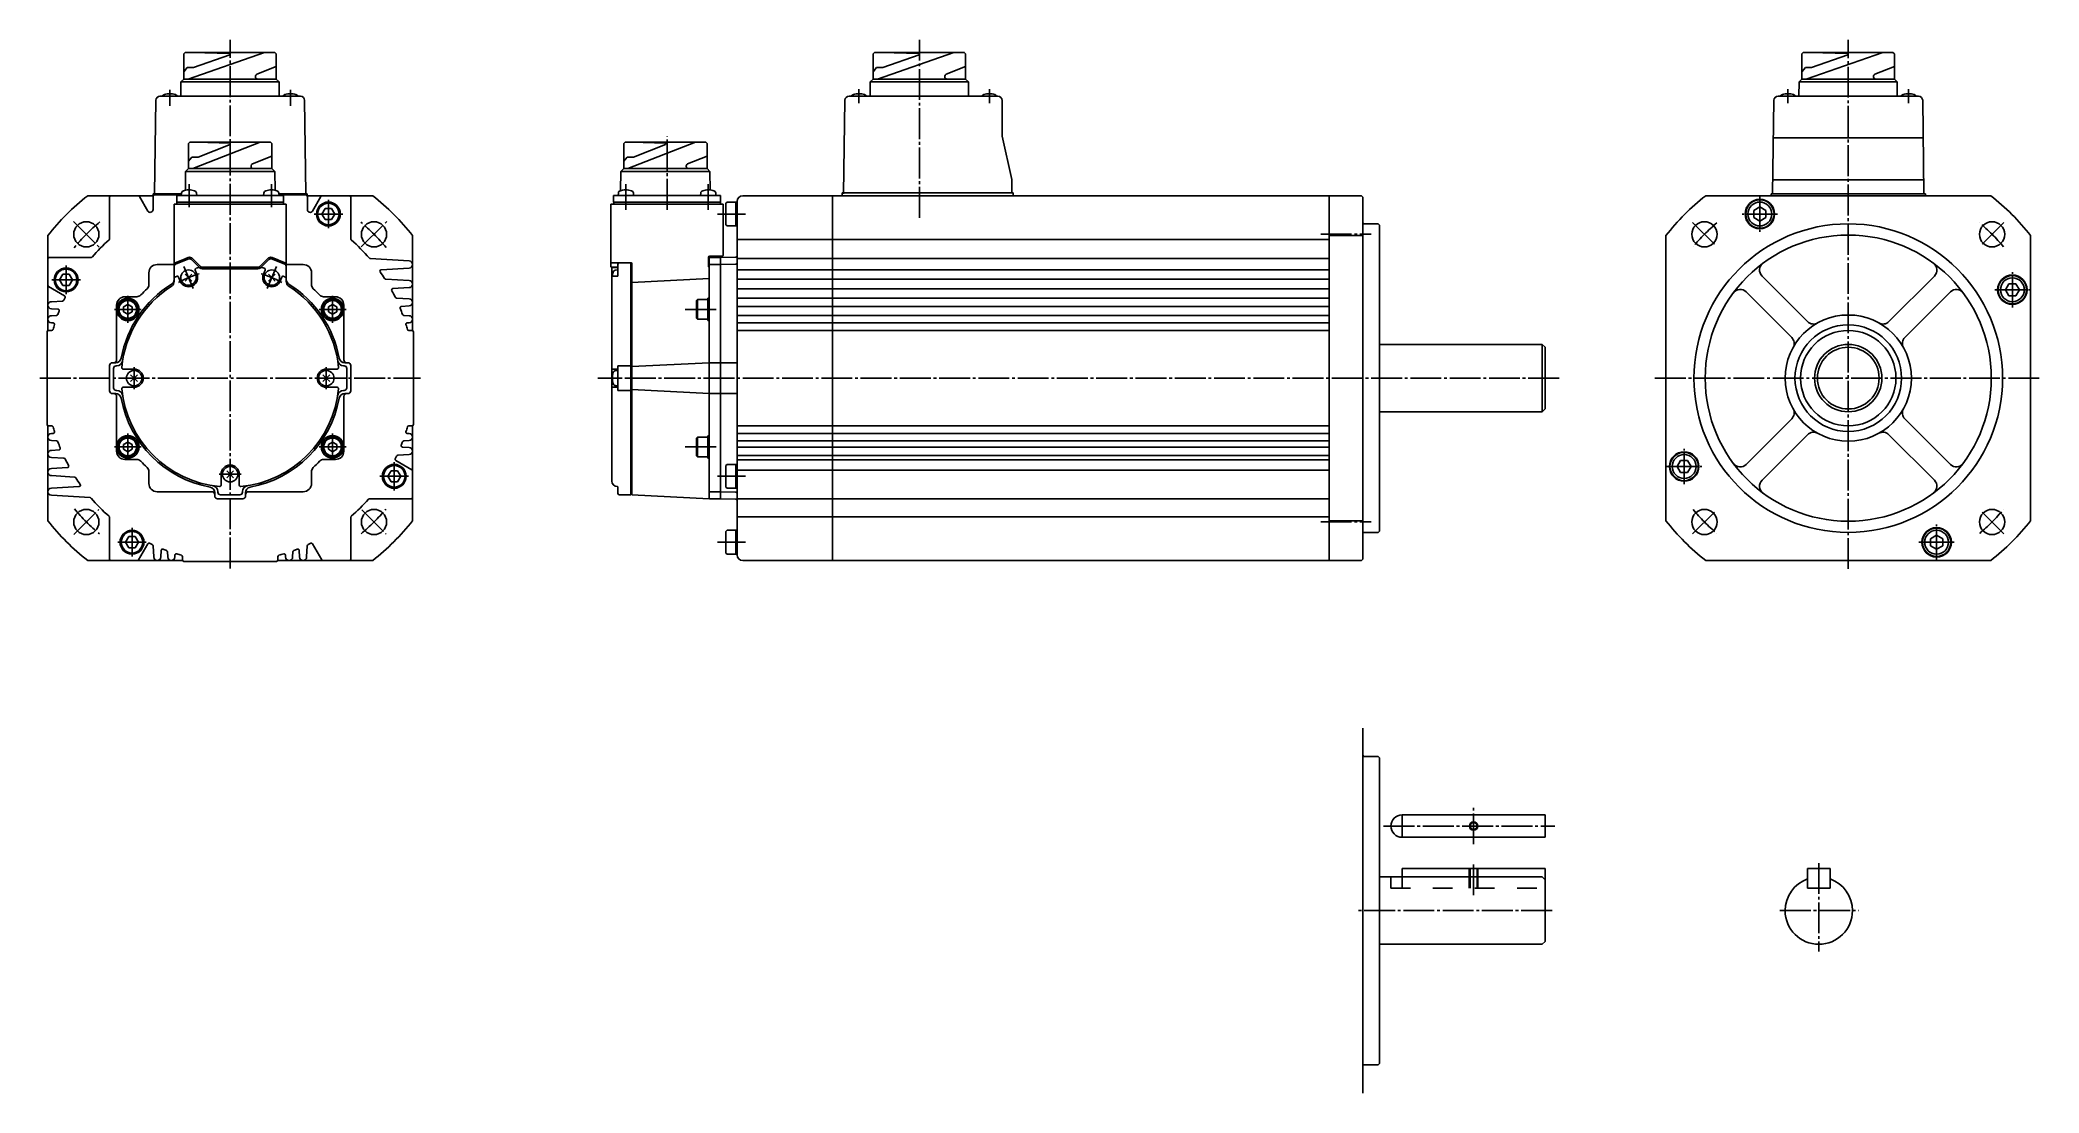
# Model space of a CAD drawing. Extents: x -355 to 357, y -162 to 213.
import ezdxf

# ---------------------------------------------------------------- set-up
doc = ezdxf.new("R2010")
doc.units = 0
doc.linetypes.add('DASH_CENTER', pattern=[14, 11, -1, 1, -1])
doc.linetypes.add('DASHED', pattern=[15, 7, -8])
doc.layers.get('0').update_dxf_attribs({"linetype": 'CONTINUOUS'})

msp = doc.modelspace()

# ---------------------------------------------------------------- linework, layer by layer
at = {"color": 7, "linetype": 'CONTINUOUS'}
for p, q in [((-303.92, 207.95), (-303.42, 208.45)), ((-303.92, 199.01), (-303.92, 207.95)), ((-271.43, 208.45), (-303.42, 208.45)), ((-271.43, 208.45), (-303.41, 208.45)), ((-275.09, 208.45), (-302.4, 199.01)), ((-300.89, 208.45), (-287.48, 208.06)), ((-287.48, 207.59), (-300.48, 203.1)), ((-287.48, 208.06), (-287.48, 207.59)), ((-270.93, 207.95), (-271.43, 208.45)), ((-270.93, 207.95), (-270.93, 199.01)), ((-58.19, 207.95), (-57.69, 208.45)), ((-58.19, 199.01), (-58.19, 207.95)), ((-25.69, 208.45), (-57.69, 208.45)), ((-25.57, 208.45), (-57.69, 208.45)), ((-25.69, 208.45), (-57.68, 208.45)), ((-29.36, 208.45), (-56.67, 199.01)), ((-55.16, 208.45), (-41.75, 208.06)), ((-41.75, 207.59), (-54.75, 203.1)), ((-41.75, 208.06), (-41.75, 207.59)), ((-25.19, 207.95), (-25.69, 208.45)), ((-25.19, 207.95), (-25.19, 199.01)), ((272.88, 207.95), (273.38, 208.45)), ((272.88, 199.01), (272.88, 207.95)), ((305.49, 208.45), (273.37, 208.45)), ((305.37, 208.45), (273.38, 208.45)), ((305.37, 208.45), (273.39, 208.45)), ((301.71, 208.45), (274.4, 199.01)), ((275.91, 208.45), (289.32, 208.06)), ((289.32, 207.59), (276.32, 203.1)), ((289.32, 208.06), (289.32, 207.59)), ((305.87, 207.95), (305.37, 208.45)), ((305.87, 207.95), (305.87, 199.01)), ((-303.92, 201.6), (-302.66, 203.1)), ((-300.48, 203.1), (-302.66, 203.1)), ((-278.36, 199.99), (-278.36, 199.76)), ((-270.93, 203.42), (-277.89, 200.69)), ((-58.19, 201.6), (-56.93, 203.1)), ((-54.75, 203.1), (-56.93, 203.1)), ((-32.63, 199.99), (-32.63, 199.76)), ((-25.19, 203.42), (-32.15, 200.69)), ((272.88, 201.6), (274.14, 203.1)), ((276.32, 203.1), (274.14, 203.1)), ((298.44, 199.99), (298.44, 199.76)), ((305.87, 203.42), (298.91, 200.69)), ((-312.39, 192.9), (-262.34, 192.9)), ((-304.95, 192.9), (-304.92, 198.01)), ((-304.92, 198.01), (-303.92, 199.01)), ((-269.93, 198.01), (-304.92, 198.01)), ((-303.92, 199.01), (-277.61, 199.01)), ((-277.61, 199.01), (-270.93, 199.01)), ((-270.93, 199.01), (-269.93, 198.01)), ((-270.93, 199.01), (-269.93, 198.01)), ((-269.93, 198.01), (-269.89, 192.9)), ((-66.75, 192.9), (-13.73, 192.9)), ((-59.22, 192.9), (-59.19, 198.01)), ((-59.19, 198.01), (-58.19, 199.01)), ((-24.19, 198.01), (-59.19, 198.01)), ((-58.19, 199.01), (-31.88, 199.01)), ((-31.88, 199.01), (-25.19, 199.01)), ((-25.19, 199.01), (-24.19, 198.01)), ((-25.19, 199.01), (-24.19, 198.01)), ((-24.19, 198.01), (-24.16, 192.9)), ((264.41, 192.9), (289.43, 192.9)), ((271.85, 192.9), (271.88, 198.01)), ((271.88, 198.01), (272.88, 199.01)), ((306.87, 198.01), (271.88, 198.01)), ((272.88, 199.01), (299.19, 199.01)), ((289.43, 192.9), (314.46, 192.9)), ((299.19, 199.01), (305.87, 199.01)), ((305.87, 199.01), (306.87, 198.01)), ((305.87, 199.01), (306.87, 198.01)), ((306.87, 198.01), (306.91, 192.9)), ((-313.89, 191.42), (-314.37, 158.1)), ((-260.37, 158.1), (-260.84, 191.42)), ((-68.25, 191.44), (-68.73, 158.1)), ((-12.23, 191.4), (-12.23, 178.7)), ((262.91, 191.42), (262.43, 158.1)), ((316.43, 158.1), (315.96, 191.42)), ((-12.23, 178.7), (-8.73, 163.2)), ((-302.24, 176.04), (-301.74, 176.54)), ((-302.24, 167.1), (-302.24, 176.04)), ((-302.24, 169.69), (-300.98, 171.19)), ((-272.99, 176.54), (-301.74, 176.54)), ((-272.99, 176.54), (-301.74, 176.54)), ((-272.99, 176.54), (-301.47, 176.54)), ((-298.8, 171.19), (-300.98, 171.19)), ((-276.66, 176.54), (-300.72, 167.1)), ((-299.21, 176.54), (-287.36, 176.15)), ((-287.36, 175.68), (-298.8, 171.19)), ((-287.36, 176.15), (-287.36, 175.68)), ((-272.49, 171.51), (-279.45, 168.78)), ((-272.49, 176.04), (-272.99, 176.54)), ((-272.49, 176.04), (-272.49, 167.1)), ((-147.08, 176.04), (-146.58, 176.54)), ((-147.08, 167.1), (-147.08, 176.04)), ((-147.08, 169.69), (-145.82, 171.19)), ((-117.83, 176.54), (-146.58, 176.54)), ((-117.83, 176.54), (-146.31, 176.54)), ((-143.64, 171.19), (-145.82, 171.19)), ((-121.5, 176.54), (-145.56, 167.1)), ((-144.05, 176.54), (-132.21, 176.15)), ((-132.21, 175.68), (-143.64, 171.19)), ((-132.21, 176.15), (-132.21, 175.68)), ((-117.33, 171.51), (-124.29, 168.78)), ((-117.33, 176.04), (-117.83, 176.54)), ((-117.33, 176.04), (-117.33, 167.1)), ((262.72, 178.1), (289.43, 178.1)), ((289.43, 178.1), (316.15, 178.1)), ((-303.35, 159.36), (-303.24, 166.1)), ((-303.24, 166.1), (-302.24, 167.1)), ((-271.49, 166.1), (-303.24, 166.1)), ((-302.24, 167.1), (-279.18, 167.1)), ((-279.93, 168.08), (-279.93, 167.85)), ((-279.18, 167.1), (-272.49, 167.1)), ((-272.49, 167.1), (-271.49, 166.1)), ((-272.49, 167.1), (-271.49, 166.1)), ((-271.38, 159.36), (-271.49, 166.1)), ((-148.19, 159.23), (-148.08, 166.1)), ((-148.08, 166.1), (-147.08, 167.1)), ((-116.33, 166.1), (-148.08, 166.1)), ((-147.08, 167.1), (-124.02, 167.1)), ((-124.77, 168.08), (-124.77, 167.85)), ((-124.02, 167.1), (-117.33, 167.1)), ((-117.33, 167.1), (-116.33, 166.1)), ((-117.33, 167.1), (-116.33, 166.1)), ((-116.22, 159.45), (-116.33, 166.1)), ((-314.82, 157.4), (-338.17, 157.4)), ((-330.36, 142.03), (-330.36, 156.9)), ((-329.86, 157.4), (-320.15, 157.4)), ((-316.73, 151.97), (-319.72, 157.15)), ((-314.87, 158.1), (-304.74, 158.1)), ((-314.87, 157.1), (-314.87, 158.1)), ((-314.86, 152.47), (-314.86, 157.2)), ((-314.36, 157.7), (-304.78, 157.7)), ((-306.42, 157.49), (-306.42, 155.1)), ((-268.32, 157.49), (-306.42, 157.49)), ((-304.72, 158.33), (-304.79, 157.49)), ((-299.29, 157.49), (-299.37, 158.33)), ((-275.36, 158.33), (-275.44, 157.49)), ((-269.94, 157.49), (-270.01, 158.33)), ((-269.99, 158.1), (-259.87, 158.1)), ((-269.95, 157.7), (-260.36, 157.7)), ((-268.32, 157.49), (-268.31, 155.1)), ((-236.56, 157.4), (-259.91, 157.4)), ((-259.87, 158.1), (-259.87, 157.1)), ((-259.86, 152.47), (-259.86, 157.2)), ((-255.01, 157.15), (-258, 151.97)), ((-244.36, 142.03), (-244.36, 156.9)), ((-150.68, 157.49), (-150.68, 155.1)), ((-112.58, 157.49), (-150.68, 157.49)), ((-148.99, 158.33), (-149.06, 157.49)), ((-143.56, 157.49), (-143.64, 158.33)), ((-119.63, 158.33), (-119.7, 157.49)), ((-114.2, 157.49), (-114.28, 158.33)), ((-112.58, 157.49), (-112.58, 155.1)), ((-72.63, 157.4), (-104.63, 157.4)), ((-72.63, 27.4), (-72.63, 157.4)), ((-72.63, 157.4), (104.37, 157.4)), ((-72.63, 153.9), (-72.63, 157.4)), ((-72.63, 157.4), (-17.59, 157.4)), ((-72.63, 157.4), (-17.59, 157.4)), ((-69.23, 157.4), (-69.23, 158.4)), ((-8.23, 158.4), (-69.19, 158.4)), ((-8.73, 163.2), (-8.73, 158.4)), ((-8.23, 158.4), (-8.23, 157.4)), ((104.37, 157.4), (115.87, 157.4)), ((104.37, 157.27), (104.37, 27.65)), ((115.87, 157.4), (116.37, 156.9)), ((116.37, 123.74), (116.37, 156.9)), ((312.43, 157.4), (238.63, 157.4)), ((261.93, 157.4), (261.93, 158.1)), ((261.93, 158.1), (289.43, 158.1)), ((262.51, 163.1), (289.43, 163.1)), ((340.24, 157.4), (266.43, 157.4)), ((289.43, 163.1), (316.36, 163.1)), ((289.43, 158.1), (316.93, 158.1)), ((316.93, 158.1), (316.93, 157.4)), ((-307.36, 154.4), (-307.36, 127.58)), ((-307.36, 154.4), (-267.36, 154.4)), ((-307.36, 154.4), (-267.37, 154.4)), ((-307.36, 154.4), (-267.36, 154.4)), ((-306.42, 155.1), (-268.31, 155.1)), ((-306.36, 154.4), (-306.36, 155.1)), ((-268.36, 154.4), (-268.36, 155.1)), ((-267.36, 154.4), (-267.36, 127.58)), ((-253.52, 152.9), (-254.67, 150.9)), ((-254.67, 150.9), (-253.52, 148.9)), ((-251.21, 152.9), (-253.52, 152.9)), ((-250.06, 150.9), (-251.21, 152.9)), ((-251.21, 148.9), (-250.06, 150.9)), ((-151.63, 154.4), (-111.63, 154.4)), ((-151.63, 133.46), (-151.63, 154.4)), ((-150.68, 155.1), (-112.58, 155.1)), ((-150.63, 154.4), (-150.63, 155.1)), ((-112.63, 154.4), (-112.63, 155.1)), ((-111.63, 154.4), (-111.63, 136.1)), ((-110.23, 155.15), (-110.63, 154.75)), ((-110.63, 154.75), (-110.63, 147.05)), ((-110.23, 155.15), (-106.63, 155.15)), ((-107.13, 155.15), (-107.13, 146.65)), ((-106.63, 155.4), (-106.63, 29.4)), ((255.77, 152.15), (257.93, 153.4)), ((255.77, 149.65), (255.77, 152.15)), ((257.93, 153.4), (260.1, 152.15)), ((260.1, 152.15), (260.1, 149.65)), ((-352.36, 109.35), (-352.36, 143.2)), ((-253.52, 148.9), (-251.21, 148.9)), ((-222.36, 143.2), (-222.36, 109.35)), ((-110.23, 146.65), (-110.63, 147.05)), ((-110.23, 146.65), (-106.63, 146.65)), ((116.37, 143.2), (104.37, 143.2)), ((116.37, 92.4), (116.37, 147.2)), ((121.87, 147.4), (116.87, 147.4)), ((122.37, 146.9), (121.87, 147.4)), ((122.37, 92.4), (122.37, 146.9)), ((224.43, 41.59), (224.43, 143.2)), ((257.93, 148.4), (255.77, 149.65)), ((260.1, 149.65), (257.93, 148.4)), ((354.43, 143.2), (354.43, 41.59)), ((-337, 135.4), (-351.86, 135.4)), ((-116.83, 135.4), (-116.83, 132.1)), ((-116.33, 135.9), (-111.83, 135.9)), ((-114.63, 135.43), (-116.33, 135.4)), ((-114.63, 135.43), (-112.63, 135.4)), ((-112.63, 135.4), (-107.12, 135.5)), ((-112.63, 135.4), (-112.63, 49.39)), ((104.37, 141.8), (-106.63, 141.8)), ((-106.63, 48.79), (-106.63, 136)), ((-352.36, 134.9), (-352.36, 125.48)), ((-347.02, 129.4), (-348.17, 127.4)), ((-344.71, 129.4), (-347.02, 129.4)), ((-343.56, 127.4), (-344.71, 129.4)), ((-316.36, 125.7), (-316.36, 129.9)), ((-313.36, 132.9), (-307.36, 132.9)), ((-307.37, 132.08), (-307.37, 126.81)), ((-305.22, 127), (-305.8, 128.41)), ((-302.21, 128.24), (-303.45, 129.48)), ((-302.21, 128.24), (-300.98, 129.48)), ((-301.13, 134.66), (-298.3, 131.84)), ((-300.74, 135.02), (-297.91, 132.19)), ((-299.21, 129.49), (-299.79, 130.9)), ((-297.24, 131.4), (-277.49, 131.4)), ((-297.2, 131.9), (-277.53, 131.9)), ((-276.82, 132.19), (-273.99, 135.02)), ((-276.43, 131.84), (-273.61, 134.66)), ((-274.93, 130.9), (-275.52, 129.49)), ((-273.75, 129.48), (-272.51, 128.24)), ((-271.28, 129.48), (-272.51, 128.24)), ((-268.93, 128.41), (-269.51, 127)), ((-267.36, 132.9), (-261.36, 132.9)), ((-258.36, 129.9), (-258.36, 125.7)), ((-237.41, 134.99), (-223.61, 134.15)), ((-233.53, 131.04), (-223.61, 131.65)), ((-151.63, 132.1), (-151.63, 133.67)), ((-151.43, 133.47), (-144.33, 133.47)), ((-151.43, 131.9), (-149.19, 131.9)), ((-151.33, 131.64), (-151.33, 128.52)), ((-151.33, 128.52), (-151.33, 126.72)), ((-151.13, 131.84), (-149.33, 131.84)), ((-149.33, 128.72), (-151.13, 128.72)), ((-149.13, 130.99), (-149.98, 130.92)), ((-149.33, 131.84), (-149.33, 131.84)), ((-149.33, 128.72), (-149.33, 128.72)), ((-149.13, 132.04), (-149.13, 132.97)), ((-149.13, 128.92), (-149.13, 132.04)), ((-144.53, 133.47), (-144.53, 51.2)), ((-144.13, 50.79), (-144.13, 133.47)), ((-116.63, 131.9), (-116.63, 135.1)), ((-116.63, 131.9), (-116.63, 49.4)), ((-116.34, 132.9), (-114.63, 132.93)), ((-114.63, 132.93), (-112.63, 132.9)), ((-107.12, 133), (-112.63, 132.9)), ((-106.63, 135), (104.37, 135)), ((-106.63, 132.35), (-106.63, 129.9)), ((-106.63, 130.98), (104.37, 130.98)), ((-106.63, 129.9), (-106.63, 92.4)), ((274.92, 112.56), (258.69, 128.8)), ((320.18, 128.8), (303.95, 112.56)), ((-346.43, 121.77), (-352.11, 125.05)), ((-348.17, 127.4), (-347.02, 125.4)), ((-347.02, 125.4), (-344.71, 125.4)), ((-344.71, 125.4), (-343.56, 127.4)), ((-324.86, 121.4), (-320.67, 121.4)), ((-302.21, 128.24), (-303.45, 127)), ((-302.21, 128.24), (-300.98, 127)), ((-273.75, 127), (-272.51, 128.24)), ((-271.28, 127), (-272.51, 128.24)), ((-267.37, 126.81), (-267.37, 127.89)), ((-254.06, 121.4), (-249.86, 121.4)), ((-231.92, 127.65), (-223.61, 127.15)), ((-229.34, 124.3), (-223.61, 124.65)), ((-151.33, 126.72), (-151.33, 95.85)), ((-144.13, 126.46), (-116.63, 127.86)), ((-106.63, 127.67), (104.37, 127.67)), ((-106.63, 124.25), (104.37, 124.25)), ((-106.63, 105.4), (-106.63, 121.4)), ((269.27, 106.91), (253.03, 123.15)), ((325.84, 123.15), (309.6, 106.91)), ((345.43, 123.9), (346.68, 126.06)), ((346.68, 121.73), (345.43, 123.9)), ((346.68, 126.06), (349.18, 126.06)), ((349.18, 121.73), (346.68, 121.73)), ((349.18, 126.06), (350.43, 123.9)), ((350.43, 123.9), (349.18, 121.73)), ((-347.1, 119.89), (-351.11, 119.65)), ((-348.77, 117), (-351.11, 117.15)), ((-349.25, 114.76), (-351.11, 114.65)), ((-327.86, 98.9), (-327.86, 118.4)), ((-323.86, 118.63), (-325.36, 117.76)), ((-325.36, 117.76), (-325.36, 116.03)), ((-325.36, 116.03), (-323.86, 115.16)), ((-322.36, 117.76), (-323.86, 118.63)), ((-323.86, 115.16), (-322.36, 116.03)), ((-322.36, 116.03), (-322.36, 117.76)), ((-250.86, 118.63), (-252.36, 117.76)), ((-252.36, 117.76), (-252.36, 116.03)), ((-252.36, 116.03), (-250.86, 115.16)), ((-249.36, 117.76), (-250.86, 118.63)), ((-250.86, 115.16), (-249.36, 116.03)), ((-249.36, 116.03), (-249.36, 117.76)), ((-246.86, 118.4), (-246.86, 98.9)), ((-228.12, 120.92), (-223.61, 120.65)), ((-226.35, 117.98), (-223.61, 118.15)), ((-225.49, 114.76), (-223.61, 114.65)), ((-120.78, 120.39), (-121.13, 120.04)), ((-121.13, 113.74), (-121.13, 120.04)), ((-120.78, 120.39), (-117.13, 120.39)), ((-120.78, 120.39), (-120.78, 113.39)), ((-116.63, 120.89), (-117.13, 120.89)), ((-117.13, 120.89), (-117.13, 112.89)), ((-106.63, 120.94), (104.37, 120.94)), ((-106.63, 117.94), (104.37, 117.94)), ((-106.63, 114.78), (104.37, 114.78)), ((-352.66, 75.9), (-352.66, 108.9)), ((-351, 109.4), (-352.16, 109.4)), ((-350.48, 112.11), (-351.11, 112.15)), ((-224.25, 112.11), (-223.61, 112.15)), ((-222.56, 109.4), (-223.73, 109.4)), ((-222.06, 75.9), (-222.06, 108.9)), ((-121.13, 113.74), (-120.78, 113.39)), ((-117.13, 113.39), (-120.78, 113.39)), ((-117.13, 112.89), (-116.63, 112.89)), ((-106.63, 112.15), (104.37, 112.15)), ((-106.63, 109.4), (104.37, 109.4)), ((122.37, 92.4), (122.37, 104.9)), ((122.37, 104.4), (180.37, 104.4)), ((180.37, 104.4), (180.37, 80.4)), ((181.37, 103.4), (180.37, 104.4)), ((181.37, 103.4), (181.37, 81.4)), ((-330.36, 87.9), (-330.36, 96.9)), ((-330.36, 87.9), (-330.36, 96.9)), ((-330.36, 87.89), (-330.36, 96.89)), ((-330.36, 87.89), (-330.36, 96.89)), ((-329.36, 97.9), (-328.86, 97.9)), ((-328.18, 97.89), (-329.36, 97.89)), ((-328.97, 89), (-328.97, 95.8)), ((-327.71, 96.8), (-327.97, 96.8)), ((-325.53, 95.65), (-324.82, 95.65)), ((-324.82, 95.65), (-321.61, 95.65)), ((-321.61, 92.4), (-322.85, 93.63)), ((-321.61, 92.4), (-320.38, 93.63)), ((-253.11, 92.4), (-254.35, 93.63)), ((-253.11, 95.65), (-249.92, 95.65)), ((-253.11, 92.4), (-251.88, 93.63)), ((-249.92, 95.65), (-249.2, 95.65)), ((-246.77, 96.8), (-247.02, 96.8)), ((-245.36, 97.89), (-246.55, 97.89)), ((-245.86, 97.9), (-245.36, 97.9)), ((-245.77, 95.8), (-245.77, 89)), ((-244.36, 96.9), (-244.36, 87.9)), ((-244.36, 96.9), (-244.36, 87.9)), ((-244.36, 96.89), (-244.36, 87.89)), ((-244.36, 96.89), (-244.36, 87.89)), ((-151.33, 95.65), (-151.33, 89.15)), ((-149.33, 95.64), (-151.13, 95.65)), ((-149.13, 95.15), (-149.98, 95.08)), ((-149.33, 95.64), (-149.37, 95.65)), ((-149.13, 96.8), (-149.13, 88)), ((-149.13, 96.8), (-144.53, 96.8)), ((-144.13, 96.5), (-116.63, 97.9)), ((-116.63, 97.89), (-112.63, 97.89)), ((-112.63, 97.9), (-106.63, 97.9)), ((-328.86, 86.9), (-329.36, 86.9)), ((-329.36, 86.89), (-328.18, 86.89)), ((-327.97, 88), (-327.71, 88)), ((-327.86, 66.4), (-327.86, 85.9)), ((-324.82, 89.15), (-325.53, 89.15)), ((-324.82, 89.15), (-321.61, 89.15)), ((-321.61, 92.4), (-322.85, 91.16)), ((-321.61, 92.4), (-320.38, 91.16)), ((-253.11, 92.4), (-254.35, 91.16)), ((-253.11, 92.4), (-251.88, 91.16)), ((-253.11, 89.15), (-249.92, 89.15)), ((-249.2, 89.15), (-249.92, 89.15)), ((-247.02, 88), (-246.77, 88)), ((-246.86, 85.9), (-246.86, 66.4)), ((-246.55, 86.89), (-245.36, 86.89)), ((-245.36, 86.9), (-245.86, 86.9)), ((-151.33, 88.94), (-151.33, 55.73)), ((-149.37, 89.14), (-151.13, 89.14)), ((-149.98, 89.73), (-149.13, 89.65)), ((-149.37, 89.14), (-149.33, 89.14)), ((-149.13, 88), (-144.53, 88)), ((-116.63, 86.89), (-144.13, 88.29)), ((-116.63, 86.89), (-112.63, 86.89)), ((-112.63, 86.89), (-106.63, 86.89)), ((-106.63, 92.4), (-106.63, 54.9)), ((116.37, 92.4), (116.37, 27.9)), ((122.37, 37.9), (122.37, 92.4)), ((-106.63, 63.4), (-106.63, 79.4)), ((180.37, 80.4), (122.37, 80.4)), ((181.37, 81.4), (180.37, 80.4)), ((-352.36, 41.59), (-352.36, 75.44)), ((-352.16, 75.4), (-351, 75.4)), ((-350.48, 72.68), (-351.11, 72.65)), ((-224.25, 72.68), (-223.61, 72.65)), ((-223.73, 75.4), (-222.56, 75.4)), ((-222.36, 75.44), (-222.36, 41.59)), ((-120.78, 71.39), (-121.13, 71.04)), ((-120.78, 71.39), (-120.78, 64.39)), ((-120.78, 71.39), (-117.13, 71.39)), ((-117.13, 71.89), (-117.13, 63.89)), ((-116.63, 71.89), (-117.13, 71.89)), ((-106.63, 75.4), (104.37, 75.4)), ((-106.63, 72.66), (104.37, 72.66)), ((253.03, 61.65), (269.27, 77.89)), ((258.69, 55.99), (274.92, 72.23)), ((303.95, 72.23), (320.18, 55.99)), ((309.6, 77.89), (325.84, 61.65)), ((-349.24, 70.03), (-351.11, 70.15)), ((-348.38, 66.81), (-351.11, 66.65)), ((-346.61, 63.87), (-351.11, 64.15)), ((-323.86, 69.63), (-325.36, 68.76)), ((-325.36, 68.76), (-325.36, 67.03)), ((-325.36, 67.03), (-323.86, 66.16)), ((-322.36, 68.76), (-323.86, 69.63)), ((-323.86, 66.16), (-322.36, 67.03)), ((-322.36, 67.03), (-322.36, 68.76)), ((-250.86, 69.63), (-252.36, 68.76)), ((-252.36, 68.76), (-252.36, 67.03)), ((-252.36, 67.03), (-250.86, 66.16)), ((-249.36, 68.76), (-250.86, 69.63)), ((-250.86, 66.16), (-249.36, 67.03)), ((-249.36, 67.03), (-249.36, 68.76)), ((-227.63, 64.9), (-223.61, 65.15)), ((-225.96, 67.79), (-223.61, 67.65)), ((-225.48, 70.03), (-223.61, 70.15)), ((-121.13, 64.74), (-121.13, 71.04)), ((-121.13, 64.74), (-120.78, 64.39)), ((-117.13, 64.39), (-120.78, 64.39)), ((-106.63, 70.01), (104.37, 70.01)), ((-106.63, 67.83), (104.37, 67.83)), ((-106.63, 64.88), (104.37, 64.88)), ((-345.39, 60.5), (-351.11, 60.15)), ((-342.81, 57.14), (-351.11, 57.65)), ((-320.67, 63.4), (-324.86, 63.4)), ((-316.36, 54.9), (-316.36, 59.09)), ((-290.62, 58.15), (-290.62, 54.23)), ((-287.37, 58.15), (-288.6, 59.38)), ((-287.37, 58.15), (-288.6, 56.91)), ((-287.37, 58.15), (-286.13, 59.38)), ((-287.37, 58.15), (-286.13, 56.91)), ((-284.12, 58.15), (-284.12, 54.23)), ((-258.36, 59.09), (-258.36, 54.9)), ((-249.86, 63.4), (-254.06, 63.4)), ((-230.02, 59.4), (-231.17, 57.4)), ((-231.17, 57.4), (-230.02, 55.4)), ((-227.71, 59.4), (-230.02, 59.4)), ((-228.3, 63.02), (-222.61, 59.74)), ((-226.56, 57.4), (-227.71, 59.4)), ((-227.71, 55.4), (-226.56, 57.4)), ((-222.36, 49.9), (-222.36, 59.31)), ((-117.13, 63.89), (-116.63, 63.89)), ((-110.63, 61.25), (-110.23, 61.65)), ((-110.63, 53.55), (-110.63, 61.25)), ((-110.23, 61.65), (-106.63, 61.65)), ((-107.13, 61.65), (-107.13, 53.15)), ((-106.63, 63.26), (104.37, 63.26)), ((-106.63, 59.6), (104.37, 59.6)), ((228.43, 60.9), (229.68, 63.06)), ((228.43, 60.9), (229.68, 63.06)), ((229.68, 58.73), (228.43, 60.9)), ((229.68, 58.73), (228.43, 60.9)), ((229.68, 63.06), (232.18, 63.06)), ((229.68, 63.06), (232.18, 63.06)), ((232.18, 58.73), (229.68, 58.73)), ((232.18, 58.73), (229.68, 58.73)), ((232.18, 63.06), (233.43, 60.9)), ((232.18, 63.06), (233.43, 60.9)), ((233.43, 60.9), (232.18, 58.73)), ((233.43, 60.9), (232.18, 58.73)), ((-341.2, 53.75), (-351.11, 53.15)), ((-337.32, 49.8), (-351.11, 50.65)), ((-293.86, 51.9), (-313.36, 51.9)), ((-292.87, 51.58), (-292.87, 50.39)), ((-292.86, 50.4), (-292.86, 50.9)), ((-291.77, 52.05), (-291.77, 51.8)), ((-283.96, 50.8), (-290.77, 50.8)), ((-282.96, 51.8), (-282.96, 52.05)), ((-281.87, 50.39), (-281.87, 51.58)), ((-281.86, 50.9), (-281.86, 50.4)), ((-261.36, 51.9), (-280.86, 51.9)), ((-230.02, 55.4), (-227.71, 55.4)), ((-149.33, 53.73), (-149.37, 53.73)), ((-149.13, 53.53), (-149.13, 51.29)), ((-148.63, 50.79), (-144.53, 50.79)), ((-144.53, 50.79), (-144.53, 51.2)), ((-144.53, 51.2), (-144.13, 51.2)), ((-116.63, 49.4), (-144.13, 50.79)), ((-116.34, 51.89), (-114.63, 51.86)), ((-114.63, 51.86), (-112.63, 51.9)), ((-112.63, 51.89), (-107.12, 51.79)), ((-110.23, 53.15), (-110.63, 53.55)), ((-106.63, 53.15), (-110.23, 53.15)), ((-106.63, 54.9), (-106.63, 52.45)), ((-106.63, 52.45), (-106.63, 52.1)), ((-330.36, 42.76), (-330.36, 27.9)), ((-287.36, 49.4), (-291.87, 49.4)), ((-282.87, 49.39), (-291.87, 49.39)), ((-282.86, 49.4), (-287.37, 49.4)), ((-244.36, 27.9), (-244.36, 42.76)), ((-237.73, 49.4), (-222.86, 49.4)), ((-114.63, 49.36), (-116.34, 49.39)), ((-112.63, 49.4), (-114.63, 49.36)), ((-107.12, 49.29), (-112.63, 49.39)), ((-106.63, 49.4), (104.37, 49.4)), ((104.37, 42.99), (-106.63, 42.99)), ((-323.52, 35.9), (-324.67, 33.9)), ((-321.21, 35.9), (-323.52, 35.9)), ((-320.06, 33.9), (-321.21, 35.9)), ((-110.63, 37.75), (-110.23, 38.15)), ((-110.63, 37.75), (-110.63, 30.05)), ((-106.63, 38.15), (-110.23, 38.15)), ((-107.13, 29.65), (-107.13, 38.15)), ((116.37, 41.59), (104.37, 41.59)), ((121.87, 37.4), (116.37, 37.4)), ((121.87, 37.4), (122.37, 37.9)), ((318.77, 35.15), (320.93, 36.4)), ((320.93, 36.4), (323.1, 35.15)), ((-324.67, 33.9), (-323.52, 31.9)), ((-323.52, 31.9), (-321.21, 31.9)), ((-321.21, 31.9), (-320.06, 33.9)), ((-316.74, 33.33), (-320.02, 27.65)), ((-314.86, 32.66), (-314.61, 28.65)), ((-311.97, 30.99), (-312.11, 28.65)), ((-309.73, 30.51), (-309.61, 28.65)), ((-307.08, 29.28), (-307.11, 28.65)), ((-304.36, 28.76), (-304.36, 27.6)), ((-270.36, 27.6), (-270.36, 28.76)), ((-267.61, 28.65), (-267.65, 29.28)), ((-265.11, 28.65), (-265, 30.51)), ((-262.61, 28.65), (-262.76, 30.99)), ((-260.11, 28.65), (-259.87, 32.66)), ((-254.71, 27.65), (-257.99, 33.33)), ((-110.63, 30.05), (-110.23, 29.65)), ((-106.63, 29.65), (-110.23, 29.65)), ((318.77, 32.65), (318.77, 35.15)), ((320.93, 31.4), (318.77, 32.65)), ((323.1, 32.65), (320.93, 31.4)), ((323.1, 35.15), (323.1, 32.65)), ((-304.32, 27.4), (-338.17, 27.4)), ((-329.86, 27.4), (-320.45, 27.4)), ((-303.86, 27.1), (-270.86, 27.1)), ((-236.56, 27.4), (-270.41, 27.4)), ((-254.28, 27.4), (-244.86, 27.4)), ((115.87, 27.4), (-104.63, 27.4)), ((115.87, 27.4), (116.37, 27.9)), ((289.43, 27.4), (238.63, 27.4)), ((340.24, 27.4), (289.43, 27.4)), ((116.37, -66.07), (116.37, -32.41)), ((116.37, -97.41), (116.37, -42.6)), ((121.87, -42.41), (116.87, -42.41)), ((122.37, -42.91), (121.87, -42.41)), ((122.37, -97.41), (122.37, -42.91)), ((181.37, -63.25), (130.37, -63.25)), ((130.37, -63.25), (130.37, -71.25)), ((181.37, -71.25), (181.37, -63.25)), ((130.37, -71.25), (181.37, -71.25)), ((122.37, -97.41), (122.37, -84.91)), ((122.37, -85.41), (126.37, -85.41)), ((126.37, -85.41), (130.37, -85.41)), ((181.37, -82.41), (130.37, -82.41)), ((130.37, -82.41), (130.37, -85.41)), ((130.37, -85.41), (180.37, -85.41)), ((180.37, -85.41), (181.37, -86.41)), ((181.37, -86.41), (181.37, -82.41)), ((282.94, -82.41), (274.94, -82.41)), ((274.94, -82.41), (274.94, -89.41)), ((282.94, -86.09), (282.94, -82.41)), ((181.37, -86.41), (181.37, -89.41)), ((181.37, -89.41), (181.37, -108.41)), ((274.94, -89.41), (282.94, -89.41)), ((282.94, -89.41), (282.94, -86.09)), ((116.37, -97.41), (116.37, -162.41)), ((122.37, -151.91), (122.37, -97.41)), ((180.37, -109.41), (122.37, -109.41)), ((180.37, -109.41), (181.37, -108.41)), ((121.87, -152.41), (116.37, -152.41)), ((121.87, -152.41), (122.37, -151.91))]:
    msp.add_line(p, q, dxfattribs=at)
at = {"color": 1, "linetype": 'DASH_CENTER'}
for p, q in [((-287.36, 24.6), (-287.36, 212.93)), ((-41.63, 149.58), (-41.63, 212.93)), ((289.43, 24.4), (289.43, 212.93)), ((-308.87, 189.4), (-308.87, 195.14)), ((-265.87, 189.4), (-265.87, 195.14)), ((-63.23, 190.4), (-63.23, 195.4)), ((-16.73, 195.4), (-16.73, 190.4)), ((267.93, 190.4), (267.93, 195.4)), ((310.93, 190.4), (310.93, 195.4)), ((-131.63, 152.4), (-131.63, 178.54)), ((-302.04, 161.58), (-302.04, 153.32)), ((-272.69, 153.32), (-272.69, 161.58)), ((-146.31, 152.4), (-146.31, 161.49)), ((-116.95, 152.4), (-116.95, 161.49)), ((257.93, 157.2), (257.93, 144.6)), ((-247.26, 150.9), (-257.46, 150.9)), ((-252.36, 145.8), (-252.36, 156)), ((-113.63, 150.9), (-103.63, 150.9)), ((264.23, 150.9), (251.63, 150.9)), ((-343.23, 148.26), (-334.03, 139.06)), ((-240.63, 139.14), (-231.57, 148.19)), ((101.37, 143.66), (119.37, 143.66)), ((233.93, 147.9), (242.41, 139.42)), ((344.94, 147.9), (336.46, 139.42)), ((-345.86, 122.3), (-345.86, 132.5)), ((-300.59, 124.32), (-303.84, 132.17)), ((-270.89, 132.17), (-274.14, 124.32)), ((347.93, 117.6), (347.93, 130.2)), ((-340.76, 127.4), (-350.96, 127.4)), ((-323.86, 112.1), (-323.86, 121.7)), ((-250.86, 121.7), (-250.86, 112.1)), ((341.63, 123.9), (354.23, 123.9)), ((-319.06, 116.9), (-328.66, 116.9)), ((-246.06, 116.9), (-255.66, 116.9)), ((-125.13, 116.89), (-113.63, 116.89)), ((-321.61, 96.29), (-321.61, 88.51)), ((-253.11, 88.51), (-253.11, 96.29)), ((-355.16, 92.4), (-219.56, 92.4)), ((186.37, 92.4), (-156.33, 92.4)), ((-151.88, 92.4), (-148.02, 92.4)), ((220.51, 92.4), (357.43, 92.4)), ((-323.86, 63.1), (-323.86, 72.7)), ((-250.86, 72.7), (-250.86, 63.1)), ((-328.66, 67.9), (-319.06, 67.9)), ((-255.66, 67.9), (-246.06, 67.9)), ((-125.13, 67.89), (-113.63, 67.89)), ((230.93, 54.6), (230.93, 67.2)), ((-291.26, 58.15), (-283.48, 58.15)), ((-223.76, 57.4), (-233.96, 57.4)), ((-228.86, 52.3), (-228.86, 62.5)), ((-113.63, 57.4), (-103.63, 57.4)), ((224.63, 60.9), (237.23, 60.9)), ((-343.08, 36.68), (-334.18, 45.59)), ((-240.48, 45.51), (-231.72, 36.75)), ((233.93, 36.89), (242.41, 45.37)), ((344.94, 36.89), (336.46, 45.37)), ((-322.36, 28.8), (-322.36, 39)), ((101.37, 41.13), (119.37, 41.13)), ((320.93, 27.6), (320.93, 40.2)), ((-317.26, 33.9), (-327.46, 33.9)), ((-113.63, 33.9), (-103.63, 33.9)), ((314.63, 33.9), (327.23, 33.9)), ((155.87, -73.75), (155.87, -60.75)), ((123.82, -67.25), (184.81, -67.25)), ((155.87, -91.91), (155.87, -79.91)), ((278.94, -80.46), (278.94, -111.91)), ((183.87, -97.41), (113.87, -97.41)), ((265.06, -97.41), (293.26, -97.41))]:
    msp.add_line(p, q, dxfattribs=at)
at = {"color": 2, "linetype": 'DASHED'}
for p, q in [((126.37, -85.41), (126.37, -89.41)), ((154.32, -82.41), (154.32, -89.41)), ((157.42, -89.41), (157.42, -82.41)), ((126.37, -89.41), (181.37, -89.41))]:
    msp.add_line(p, q, dxfattribs=at)
at = {"color": 7, "linetype": 'DASHED'}
for p, q in [((130.37, -85.41), (130.37, -89.41)), ((154.62, -82.41), (154.62, -89.41)), ((157.12, -89.41), (157.12, -82.41))]:
    msp.add_line(p, q, dxfattribs=at)
at = {"color": 7, "linetype": 'CONTINUOUS'}
for centre, radius in [((-252.36, 150.9), 4.25), ((-252.36, 150.9), 3.85), ((257.93, 150.9), 5.25), ((257.93, 150.9), 5.05), ((257.93, 150.9), 4.25), ((-338.63, 143.66), 4.5), ((-236.1, 143.66), 4.5), ((-236.1, 143.66), 4.5), ((238.17, 143.66), 4.5), ((340.7, 143.66), 4.5), ((-345.86, 127.4), 4.25), ((-345.86, 127.4), 3.85), ((-302.21, 128.24), 2.75), ((-272.51, 128.24), 2.75), ((347.93, 123.9), 5.25), ((347.93, 123.9), 5.05), ((347.93, 123.9), 4.25), ((-323.86, 116.9), 4), ((-323.86, 116.9), 3.5), ((-323.86, 116.9), 3.15), ((-250.86, 116.9), 4), ((-250.86, 116.9), 3.5), ((-250.86, 116.9), 3.15), ((289.43, 92.4), 12), ((289.43, 92.4), 12), ((289.43, 92.4), 11), ((289.43, 92.4), 11), ((-321.61, 92.4), 2.75), ((-253.11, 92.4), 2.75), ((-323.86, 67.9), 4), ((-323.86, 67.9), 3.5), ((-250.86, 67.9), 4), ((-250.86, 67.9), 3.5), ((-323.86, 67.9), 3.15), ((-250.86, 67.9), 3.15), ((230.93, 60.9), 5.25), ((230.93, 60.9), 5.25), ((230.93, 60.9), 5.05), ((230.93, 60.9), 5.05), ((230.93, 60.9), 4.25), ((230.93, 60.9), 4.25), ((-287.37, 58.15), 2.75), ((-228.86, 57.4), 4.25), ((-228.86, 57.4), 3.85), ((-338.63, 41.13), 4.5), ((-236.1, 41.13), 4.5), ((238.17, 41.13), 4.5), ((340.7, 41.13), 4.5), ((-322.36, 33.9), 4.25), ((-322.36, 33.9), 3.85), ((320.93, 33.9), 5.25), ((320.93, 33.9), 5.05), ((320.93, 33.9), 4.25), ((155.87, -67.25), 1.25)]:
    msp.add_circle(centre, radius, dxfattribs=at)
at = {"color": 2, "linetype": 'CONTINUOUS'}
msp.add_circle((155.87, -67.25), 1.5, dxfattribs=at)
at = {"color": 7, "linetype": 'CONTINUOUS'}
for centre, radius, start, end in [((-277.61, 199.99), 0.75, 111.422, 180), ((-277.61, 199.76), 0.75, 180, 270), ((-31.88, 199.99), 0.75, 111.422, 180), ((-31.88, 199.76), 0.75, 180, 270), ((299.19, 199.99), 0.75, 111.422, 180), ((299.19, 199.76), 0.75, 180, 270), ((-312.39, 191.4), 1.5, 90, 179.17684), ((-310.55, 192.54), 1, 106.25703, 158.90376), ((-308.87, 186.78), 7, 90, 106.25703), ((-308.87, 186.78), 7, 73.74297, 90), ((-307.19, 192.54), 1, 21.09624, 73.74297), ((-307.19, 192.54), 1, 21.09624, 73.74297), ((-267.54, 192.54), 1, 106.25703, 158.90376), ((-267.55, 192.54), 1, 106.25703, 158.90376), ((-265.87, 186.78), 7, 90, 106.25703), ((-265.87, 186.78), 7, 73.74297, 90), ((-264.19, 192.54), 1, 21.09624, 73.74297), ((-262.34, 191.4), 1.5, 0.82316, 90), ((-66.75, 191.4), 1.5, 90, 178.32516), ((-64.91, 192.54), 1, 106.25703, 158.90376), ((-63.23, 186.78), 7, 90, 106.25703), ((-63.23, 186.78), 7, 73.74297, 90), ((-61.55, 192.54), 1, 21.09624, 73.74297), ((-18.41, 192.54), 1, 106.25703, 158.90376), ((-16.73, 186.78), 7, 90, 106.25703), ((-16.73, 186.78), 7, 73.74297, 90), ((-15.05, 192.54), 1, 21.09624, 73.74297), ((-13.73, 191.4), 1.5, 0, 90), ((264.41, 191.4), 1.5, 90, 179.17684), ((266.25, 192.54), 1, 106.25703, 158.90376), ((267.93, 186.78), 7, 90, 106.25703), ((267.93, 186.78), 7, 73.74297, 90), ((269.61, 192.54), 1, 21.09624, 73.74297), ((309.25, 192.54), 1, 106.25703, 158.90376), ((310.93, 186.78), 7, 90, 106.25703), ((310.93, 186.78), 7, 73.74297, 90), ((312.61, 192.54), 1, 21.09624, 73.74297), ((314.46, 191.4), 1.5, 0.82316, 90), ((-279.18, 168.08), 0.75, 111.422, 180), ((-279.18, 167.85), 0.75, 180, 270), ((-124.02, 168.08), 0.75, 111.422, 180), ((-124.02, 167.85), 0.75, 180, 270), ((-287.36, 92.4), 82.5, 128.01228, 141.98772), ((-329.86, 156.9), 0.5, 90, 180), ((-320.15, 156.9), 0.5, 30, 90), ((-314.36, 157.2), 0.5, 90, 180), ((-303.72, 158.25), 1, 106.25703, 175), ((-302.04, 152.49), 7, 99.83018, 106.25703), ((-302.04, 152.49), 7, 90, 99.83018), ((-302.04, 152.49), 7, 73.74297, 90), ((-300.37, 158.25), 1, 5, 73.74297), ((-274.36, 158.25), 1, 106.25703, 175), ((-272.69, 152.49), 7, 90, 106.25703), ((-272.69, 152.49), 7, 80.16982, 90), ((-272.69, 152.49), 7, 73.74297, 80.16982), ((-271.01, 158.25), 1, 5, 73.74297), ((-260.36, 157.2), 0.5, 0, 90), ((-254.58, 156.9), 0.5, 90, 150), ((-244.86, 156.9), 0.5, 0, 90), ((-287.36, 92.4), 82.5, 38.01228, 51.98772), ((-147.99, 158.25), 1, 106.25703, 175), ((-146.31, 152.49), 7, 99.82935, 106.25703), ((-146.31, 152.49), 7, 90, 99.82935), ((-146.31, 152.49), 7, 73.74297, 90), ((-144.63, 158.25), 1, 5, 73.74297), ((-118.63, 158.25), 1, 106.25703, 175), ((-116.95, 152.49), 7, 90, 106.25703), ((-116.95, 152.49), 7, 80.16982, 90), ((-116.95, 152.49), 7, 73.74297, 80.16982), ((-115.27, 158.25), 1, 5, 73.74297), ((-104.63, 155.4), 2, 90, 180), ((289.43, 92.4), 82.5, 128.01228, 141.98772), ((289.43, 92.4), 82.5, 38.01228, 51.98772), ((-315.86, 152.47), 1, 210, 0), ((-258.86, 152.47), 1, 180, 330), ((116.87, 147.9), 0.5, 180, 270), ((289.43, 92.4), 55, 90, 270), ((289.43, 92.4), 51, 90, 270), ((289.43, 92.4), 55, 270, 90), ((289.43, 92.4), 51, 270, 90), ((-351.86, 134.9), 0.5, 90, 180), ((-337, 135.9), 0.5, 270, 318.76942), ((-287.36, 92.4), 65.5, 131.23058, 138.76942), ((-330.86, 142.03), 0.5, 311.23058, 0), ((-301.8, 133.96), 1.5, 45, 109.15139), ((-272.93, 133.96), 1.5, 70.84861, 135), ((-243.86, 142.03), 0.5, 180, 228.76942), ((-287.36, 92.4), 65.5, 40.76188, 48.76942), ((-116.33, 135.4), 0.5, 90, 180), ((-116.33, 135.1), 0.3, 91, 180), ((-111.83, 136.1), 0.2, 270, 0), ((-107.13, 136), 0.5, 271, 0), ((-313.36, 129.9), 3, 90, 180), ((-306.37, 132.08), 1, 115.583, 180), ((-307.06, 133.74), 0.3, 180, 295.47587), ((-306.86, 127.89), 0.5, 118.78313, 180), ((-287.36, 92.4), 41, 117.81539, 118.78313), ((-287.36, 92.39), 45.5, 109.15139, 115.47587), ((-287.37, 92.4), 45, 109.19526, 115.583), ((-306.26, 128.22), 0.5, 22.5, 117.81539), ((-301.83, 133.95), 1, 45, 109.19526), ((-299.33, 131.09), 0.5, 107.18984, 202.5), ((-287.36, 92.4), 41, 105.95178, 107.18984), ((-302.21, 128.24), 3.25, 0, 22.5), ((-298.49, 131.34), 0.5, 51.27043, 105.95178), ((-297.24, 132.9), 1.5, 225, 270), ((-297.2, 132.9), 1, 225, 270), ((-277.53, 132.9), 1, 270, 315), ((-277.49, 132.9), 1.5, 270, 308.72957), ((-276.24, 131.34), 0.5, 74.04822, 128.72957), ((-287.37, 92.4), 41, 72.72643, 74.04822), ((-272.51, 128.24), 3.25, 157.5, 180), ((-275.39, 131.09), 0.5, 337.5, 72.81016), ((-272.9, 133.95), 1, 70.80474, 135), ((-287.37, 92.4), 45, 64.417, 70.80474), ((-287.36, 92.39), 45.5, 64.52413, 70.84861), ((-268.47, 128.22), 0.5, 62.18461, 157.5), ((-287.37, 92.4), 41, 61.21687, 62.27153), ((-268.37, 132.08), 1, 0, 64.417), ((-267.66, 133.74), 0.3, 244.52413, 0), ((-267.87, 127.89), 0.5, 0, 61.21687), ((-261.36, 129.9), 3, 0, 90), ((-237.37, 135.49), 0.5, 220.76188, 266.5), ((-233.5, 130.54), 0.5, 93.5, 215.30599), ((-287.36, 92.4), 65.5, 32.80448, 35.30599), ((-223.61, 132.9), 1.25, 270, 90), ((-151.43, 133.67), 0.2, 179.99994, 270), ((-151.43, 132.1), 0.2, 179.99994, 270), ((-151.43, 132.1), 0.2, 179.99994, 270), ((-151.13, 131.64), 0.2, 90.01275, 180), ((-151.13, 128.52), 0.2, 90, 180), ((-144.13, 128.24), 7, 163.74297, 176.11615), ((-149.89, 129.92), 1, 95, 163.74297), ((-149.33, 132.04), 0.2, 270, 0), ((-149.33, 128.92), 0.2, 270, 0), ((-148.63, 132.97), 0.5, 90, 180), ((-144.33, 133.27), 0.2, 360, 90), ((-116.63, 132.1), 0.2, 180, 270), ((-116.33, 132.6), 0.3, 91, 180), ((-107.13, 133.5), 0.5, 271, 0), ((260.81, 130.92), 3, 126.61446, 225), ((318.06, 130.92), 3, 315, 53.38554), ((-351.86, 125.48), 0.5, 180, 240), ((-346.68, 121.34), 0.5, 0, 60), ((-346.68, 121.34), 0.5, 333.99168, 0), ((-324.86, 118.4), 3, 90, 180), ((-287.36, 92.39), 39.5, 122.0136, 169.58813), ((-287.37, 92.4), 38.85, 122.58537, 174.38845), ((-320.67, 123.4), 2, 270, 317.05322), ((-287.36, 92.4), 43.5, 132.94678, 137.05322), ((-318.36, 125.7), 2, 312.94678, 0), ((-309.36, 127.58), 2, 302.0136, 0), ((-309.37, 126.81), 2, 302.58537, 0), ((-302.21, 128.24), 3.25, 202.5, 0), ((-272.51, 128.24), 3.25, 180, 337.5), ((-265.37, 126.81), 2, 180, 237.41463), ((-265.36, 127.58), 2, 180, 237.9864), ((-287.37, 92.4), 38.85, 5.61155, 57.41463), ((-287.36, 92.39), 39.5, 10.41187, 57.9864), ((-256.36, 125.7), 2, 180, 227.05322), ((-287.36, 92.4), 43.5, 42.94678, 47.05322), ((-254.06, 123.4), 2, 222.94678, 270), ((-249.86, 118.4), 3, 0, 90), ((-231.89, 128.15), 0.5, 212.80448, 266.5), ((-229.31, 123.8), 0.5, 93.5, 208.40923), ((-287.36, 92.4), 65.5, 26.08901, 28.40923), ((-228.09, 121.42), 0.5, 206.08901, 266.5), ((-223.61, 125.9), 1.25, 270, 90), ((250.91, 121.02), 3, 45, 143.38554), ((327.96, 121.02), 3, 36.61446, 135), ((-351.11, 118.4), 1.25, 90, 270), ((-351.11, 113.4), 1.25, 90, 270), ((-349.28, 115.26), 0.5, 273.5, 339.73192), ((-287.36, 92.4), 65.5, 158.57586, 159.73192), ((-348.8, 116.5), 0.5, 338.57586, 86.5), ((-347.13, 120.39), 0.5, 273.5, 334.90262), ((-287.36, 92.4), 65.5, 153.99168, 154.90262), ((-226.32, 117.48), 0.5, 93.5, 202.3386), ((-287.36, 92.4), 65.5, 20.26985, 22.3386), ((-225.46, 115.26), 0.5, 200.26985, 266.5), ((-223.61, 119.4), 1.25, 270, 90), ((-223.61, 113.4), 1.25, 270, 90), ((289.43, 92.4), 22.5, 90, 270), ((289.43, 92.4), 22.5, 270, 90), ((-352.16, 108.9), 0.5, 90, 180), ((-351, 109.9), 0.5, 270, 344.62404), ((-287.36, 92.4), 65.5, 163.07684, 164.62404), ((-350.51, 111.61), 0.5, 343.07684, 86.5), ((-224.22, 111.61), 0.5, 93.5, 196.92316), ((-287.36, 92.4), 65.5, 15.37596, 16.92316), ((-223.73, 109.9), 0.5, 195.37596, 270), ((-222.56, 108.9), 0.5, 0, 90), ((267.15, 104.78), 3, 330.9328, 45), ((289.43, 92.4), 19, 90, 270), ((289.43, 92.4), 17, 90, 270), ((277.05, 114.68), 3, 225, 299.0672), ((289.43, 92.4), 19, 270, 90), ((289.43, 92.4), 17, 270, 90), ((301.82, 114.68), 3, 240.9328, 315), ((311.72, 104.78), 3, 135, 209.0672), ((-329.36, 96.9), 1, 89.99904, 180), ((-329.36, 96.89), 1, 90, 180), ((-329.36, 96.89), 1, 90, 180), ((-327.97, 95.8), 1, 90, 180), ((-328.86, 98.9), 1, 269.99904, 0), ((-328.18, 99.89), 2, 270, 349.58813), ((-327.71, 98.8), 2, 270, 350.98629), ((-325.53, 96.15), 0.5, 174.38845, 270), ((-321.61, 92.4), 3.25, 270, 90), ((-253.11, 92.4), 3.25, 90, 270), ((-249.2, 96.15), 0.5, 270, 5.61155), ((-247.02, 98.8), 2, 189.01371, 270), ((-246.55, 99.89), 2, 190.41187, 270), ((-245.86, 98.9), 1, 180, 270.00096), ((-246.77, 95.8), 1, 0, 90), ((-245.36, 96.9), 1, 0, 90.00096), ((-245.36, 96.89), 1, 0, 90), ((-245.36, 96.89), 1, 0, 90), ((-151.13, 95.85), 0.2, 180, 269.98061), ((-144.13, 92.4), 7, 163.74297, 180), ((-149.89, 94.08), 1, 95, 163.74297), ((-149.33, 95.44), 0.2, 0, 90), ((-329.36, 87.9), 1, 180, 269.99904), ((-329.36, 87.89), 1, 180, 270), ((-329.36, 87.89), 1, 180, 270), ((-327.97, 89), 1, 180, 270), ((-328.86, 85.9), 1, 0, 89.99904), ((-328.18, 84.89), 2, 10.41187, 90), ((-327.71, 86), 2, 9.01371, 90), ((-325.53, 88.65), 0.5, 90, 185.61155), ((-287.37, 92.4), 38.85, 185.61155, 264.38674), ((-287.37, 92.4), 38.85, 275.60985, 354.38845), ((-249.2, 88.65), 0.5, 354.38845, 90), ((-247.02, 86), 2, 90, 170.98629), ((-246.55, 84.89), 2, 90, 169.58813), ((-245.86, 85.9), 1, 90.00096, 180), ((-246.77, 89), 1, 270, 0), ((-245.36, 87.9), 1, 270.00096, 0), ((-245.36, 87.89), 1, 270, 0), ((-245.36, 87.89), 1, 270, 0), ((-151.13, 88.94), 0.2, 89.87691, 180), ((-144.13, 92.4), 7, 180, 196.25703), ((-149.89, 90.72), 1, 196.25703, 265), ((-149.33, 89.34), 0.2, 270, 0), ((-287.36, 92.39), 39.5, 190.41187, 259.58654), ((-287.36, 92.39), 39.5, 280.37006, 349.58813), ((267.15, 80.01), 3, 315, 29.0672), ((311.72, 80.01), 3, 150.9328, 225), ((-352.16, 75.9), 0.5, 180, 270), ((-351.11, 71.4), 1.25, 90, 270), ((-351, 74.9), 0.5, 15.37596, 90), ((-287.36, 92.4), 65.5, 195.37596, 196.92316), ((-350.51, 73.18), 0.5, 273.5, 16.92316), ((-224.22, 73.18), 0.5, 163.07684, 266.5), ((-287.36, 92.4), 65.5, 343.07684, 344.62404), ((-223.73, 74.9), 0.5, 90, 164.62404), ((-223.61, 71.4), 1.25, 270, 90), ((-222.56, 75.9), 0.5, 270, 0), ((277.05, 70.11), 3, 60.9328, 135), ((301.82, 70.11), 3, 45, 119.0672), ((-351.11, 65.4), 1.25, 90, 270), ((-349.27, 69.53), 0.5, 20.26985, 86.5), ((-287.36, 92.4), 65.5, 200.26985, 202.3386), ((-348.41, 67.31), 0.5, 273.5, 22.3386), ((-324.86, 66.4), 3, 180, 270), ((-249.86, 66.4), 3, 270, 0), ((-287.36, 92.4), 65.5, 333.99168, 334.90262), ((-227.6, 64.4), 0.5, 93.5, 154.90262), ((-225.93, 68.29), 0.5, 158.57586, 266.5), ((-287.36, 92.4), 65.5, 338.57586, 339.73192), ((-225.45, 69.53), 0.5, 93.5, 159.73192), ((-223.61, 66.4), 1.25, 270, 90), ((-351.11, 58.9), 1.25, 90, 270), ((-346.64, 63.37), 0.5, 26.08901, 86.5), ((-287.36, 92.4), 65.5, 206.08901, 208.40923), ((-345.42, 61), 0.5, 273.5, 28.40923), ((-342.84, 56.64), 0.5, 32.80448, 86.5), ((-320.67, 61.4), 2, 42.94678, 90), ((-287.36, 92.4), 43.5, 222.94678, 227.05322), ((-318.36, 59.09), 2, 0, 47.05322), ((-287.37, 58.15), 3.25, 0, 180), ((-256.36, 59.09), 2, 132.94678, 180), ((-287.36, 92.4), 43.5, 312.94678, 317.05322), ((-254.06, 61.4), 2, 90, 137.05322), ((-228.05, 63.45), 0.5, 153.99168, 240), ((-222.86, 59.31), 0.5, 0, 60), ((250.91, 63.77), 3, 216.61446, 315), ((327.96, 63.77), 3, 225, 323.38554), ((-351.11, 51.9), 1.25, 90, 270), ((-287.36, 92.4), 65.5, 212.80448, 215.30599), ((-341.23, 54.25), 0.5, 273.5, 35.30599), ((-313.36, 54.9), 3, 180, 270), ((-294.87, 51.58), 2, 0, 79.58654), ((-293.86, 50.9), 1, 0, 90), ((-293.77, 52.05), 2, 0, 80.98468), ((-291.87, 50.4), 1, 180, 270), ((-291.87, 50.39), 1, 180, 270), ((-291.86, 50.4), 1, 180, 270), ((-290.77, 51.8), 1, 180, 270), ((-291.12, 54.23), 0.5, 264.38674, 0), ((-283.62, 54.23), 0.5, 180, 275.60985), ((-283.96, 51.8), 1, 270, 0), ((-280.96, 52.05), 2, 99.01532, 180), ((-282.87, 50.39), 1, 270, 0), ((-282.86, 50.4), 1, 270, 0), ((-282.86, 50.4), 1, 270, 0), ((-279.87, 51.58), 2, 101.2055, 180), ((-280.86, 50.9), 1, 90, 180), ((-261.36, 54.9), 3, 270, 0), ((-222.86, 49.9), 0.5, 270, 0), ((-149.33, 55.73), 2, 180, 268.8982), ((-149.33, 53.53), 0.2, 0, 90), ((-148.63, 51.29), 0.5, 180, 270), ((-116.33, 52.19), 0.3, 180, 269), ((-107.13, 51.29), 0.5, 360, 89), ((260.81, 53.87), 3, 135, 233.38554), ((318.06, 53.87), 3, 306.61446, 45), ((-337.36, 49.3), 0.5, 40.76188, 86.5), ((-287.36, 92.4), 65.5, 220.76188, 228.76942), ((-330.86, 42.76), 0.5, 0, 48.76942), ((-243.86, 42.76), 0.5, 131.23058, 180), ((-287.36, 92.4), 65.5, 311.23058, 318.76942), ((-237.73, 48.9), 0.5, 90, 138.76942), ((-116.33, 49.69), 0.3, 180, 269), ((-107.13, 48.79), 0.5, 360, 89), ((-287.36, 92.4), 82.5, 218.01228, 231.98772), ((-287.36, 92.4), 82.5, 308.01228, 321.98772), ((289.43, 92.4), 82.5, 218.01228, 231.98772), ((289.43, 92.4), 82.5, 308.01228, 321.98772), ((-316.31, 33.08), 0.5, 63.99168, 150), ((-287.36, 92.4), 65.5, 243.99168, 244.90262), ((-315.36, 32.63), 0.5, 3.5, 64.90262), ((-313.36, 28.65), 1.25, 180, 0), ((-311.47, 30.96), 0.5, 68.57586, 176.5), ((-287.36, 92.4), 65.5, 248.57586, 249.73192), ((-310.23, 30.48), 0.5, 3.5, 69.73192), ((-308.36, 28.65), 1.25, 180, 0), ((-306.58, 29.25), 0.5, 73.07684, 176.5), ((-287.36, 92.4), 65.5, 253.07684, 254.62404), ((-304.86, 28.76), 0.5, 0, 74.62404), ((-269.86, 28.76), 0.5, 105.37596, 180), ((-287.36, 92.4), 65.5, 285.37596, 286.92316), ((-268.15, 29.25), 0.5, 3.5, 106.92316), ((-266.36, 28.65), 1.25, 180, 360), ((-264.5, 30.48), 0.5, 110.26808, 176.5), ((-287.36, 92.4), 65.5, 290.26808, 291.42414), ((-263.26, 30.96), 0.5, 3.5, 111.42414), ((-261.36, 28.65), 1.25, 180, 360), ((-259.37, 32.63), 0.5, 115.09738, 176.5), ((-287.36, 92.4), 65.5, 295.09738, 296.00832), ((-258.42, 33.08), 0.5, 30, 116.00832), ((-104.63, 29.4), 2, 180, 270), ((-329.86, 27.9), 0.5, 180, 270), ((-320.45, 27.9), 0.5, 270, 330), ((-303.86, 27.6), 0.5, 180, 270), ((-270.86, 27.6), 0.5, 270, 0), ((-254.28, 27.9), 0.5, 210, 270), ((-244.86, 27.9), 0.5, 270, 0), ((116.87, -41.91), 0.5, 180, 270), ((130.37, -67.25), 4, 90, 180), ((130.37, -67.25), 4, 180, 270), ((278.94, -97.41), 12, 109.47122, 180), ((278.94, -97.41), 12, 0, 70.52878), ((278.94, -97.41), 12, 180, 270), ((278.94, -97.41), 12, 270, 0)]:
    msp.add_arc(centre, radius, start, end, dxfattribs=at)
at = {"color": 1, "linetype": 'DASH_CENTER'}
for centre, radius, start, end in [((-287.36, 92.4), 72.5, 129.86142, 140.13858), ((-287.36, 92.4), 72.5, 39.94052, 50.05948), ((289.43, 92.4), 72.5, 130.25693, 139.74307), ((289.43, 92.4), 72.5, 40.25693, 49.74307), ((-287.36, 92.4), 38.8, 106.58388, 118.41847), ((-287.36, 92.4), 38.8, 61.58153, 73.41612), ((-287.36, 92.4), 72.5, 220.01963, 229.98037), ((-287.36, 92.4), 72.5, 310.09873, 319.90127), ((289.43, 92.4), 72.5, 220.25693, 229.74307), ((289.43, 92.4), 72.5, 310.25693, 319.74307)]:
    msp.add_arc(centre, radius, start, end, dxfattribs=at)

doc.saveas('drawing.dxf')
